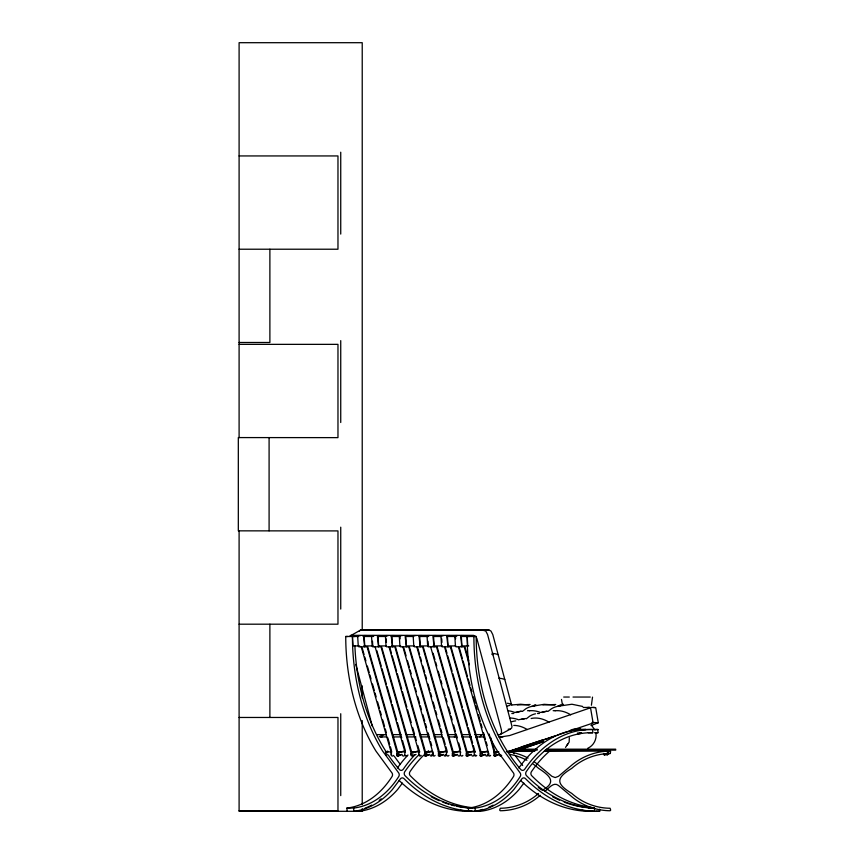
<?xml version="1.0" encoding="UTF-8"?>
<svg xmlns="http://www.w3.org/2000/svg" width="854" height="854" viewBox="0 0 854 854"><rect width="100%" height="100%" fill="white"/><g stroke="black" fill="none" stroke-linecap="round" stroke-linejoin="round"><path stroke-width="1.28" d="M592.761 729.508A130.139 92.018 -90 0 0 524.826 769.102A4.259 3.01 -90 0 1 520.748 769.443A171.505 121.268 -90 0 1 476.19 636.486L473.895 636.486A174.75 123.563 -90 0 0 504.127 751.125L520.235 773.062A2.562 1.804 -90 0 1 520.235 776.478A96.011 67.893 90 0 1 475.102 808.055L475.283 811.289A99.256 70.177 90 0 0 513.862 789.491L521.847 778.848A4.259 3.01 90 0 1 525.52 778.677A174.75 123.563 -90 0 0 594.448 811.3L594.501 808.055A171.505 121.268 -90 0 1 526.438 775.613A2.562 1.804 -90 0 1 526.181 771.77A126.894 89.723 -90 0 1 592.719 732.753L592.761 729.508L576.674 729.508M594.565 732.753L597.917 732.753L597.96 729.508A130.139 92.018 -90 0 0 595.451 729.487M520.673 780.524A174.75 123.563 -90 0 0 587.744 811.3L599.647 811.3L599.689 809.144M608.39 753.516L603.479 753.933L603.693 754.53L607.269 754.851L608.283 754.146L608.165 750.965L606.927 749.833L545.898 749.833M591.395 705.244L592.527 697.11M516.457 712.524L520.908 711.297M542.087 712.524L546.539 711.297M604.184 754.947L604.707 753.826L604.803 755.053M607.269 754.851L607.514 749.983M580.827 732.903L580.336 733.629L578.009 733.842M566.693 745.574L567.867 743.866M402.405 783.107L397.612 789.491A99.256 70.177 90 0 1 359.022 811.289M523.865 783.107L519.072 789.491A99.256 70.177 -90 0 1 480.482 811.289L466.295 811.3A174.75 123.563 90 0 1 399.213 780.524M454.307 736.927L455.716 735.134M479.937 736.927L481.346 735.134M393.438 755.384L393.192 755.705A2.082 1.473 -90 0 1 391.26 755.363A2.082 1.473 -90 0 1 391.249 752.62L361.242 646.82M398.647 755.384L398.391 755.705A2.082 1.473 -90 0 1 396.598 755.555M407.326 755.384L407.07 755.705A2.082 1.473 -90 0 1 405.148 755.363A2.082 1.473 -90 0 1 405.127 752.62L375.119 646.82M421.203 755.384L420.947 755.705A2.082 1.473 -90 0 1 419.026 755.363A2.082 1.473 -90 0 1 419.015 752.62L389.008 646.82M435.081 755.384L434.825 755.705A2.082 1.473 -90 0 1 432.903 755.363A2.082 1.473 -90 0 1 432.893 752.62L402.885 646.82M448.969 755.384L448.713 755.705A2.082 1.473 -90 0 1 446.781 755.363A2.082 1.473 -90 0 1 446.77 752.62L416.763 646.82M454.168 755.384L453.912 755.705A2.082 1.473 -90 0 1 452.118 755.555M462.847 755.384L462.59 755.705A2.082 1.473 -90 0 1 460.669 755.363A2.082 1.473 -90 0 1 460.658 752.62L430.64 646.82M468.045 755.384L467.789 755.705A2.082 1.473 -90 0 1 466.006 755.555M476.724 755.384L476.468 755.705A2.082 1.473 -90 0 1 474.546 755.363A2.082 1.473 -90 0 1 474.536 752.62L444.528 646.82M490.602 755.384L490.356 755.705A2.082 1.473 -90 0 1 488.424 755.363A2.082 1.473 -90 0 1 488.413 752.62L458.406 646.82M501.672 755.384L501.415 755.705A2.082 1.473 -90 0 1 499.633 755.555M565.487 747.41L569.148 742.073L569.33 737.717M522.424 711.403L525.861 708.756A32.142 22.727 90 0 1 533.526 706.151M526.331 718.769L529.768 716.122A32.142 22.727 90 0 1 535.479 713.816M548.054 711.403L551.492 708.756A32.142 22.727 90 0 1 559.156 706.151M545.076 791.199C548.62 788.701 553.435 781.421 558.463 785.477L570.152 795.287A60.933 60.933 0 0 0 610.087 810.745L610.706 810.126L610.098 808.268A58.467 58.467 0 0 1 571.796 793.441C555.773 783.641 555.773 778.154 571.796 768.344A58.467 58.467 0 0 1 610.098 753.516L610.706 751.669L610.087 751.05L543.987 751.371M542.429 790.217C557.011 782.115 549.933 775.784 538.564 768.344A58.467 58.467 0 0 0 532.992 763.956M349.19 636.497L360.858 629.91L481.635 629.878L485.766 631.053L487.591 634.586L511.984 726.402L511.674 728.035L510.19 729.177L500.006 734.621L497.359 734.621M359.374 631.053L360.858 629.91L488.862 629.91L490.965 631.053L492.79 634.586L511.663 705.233M500.006 734.621L501.49 733.479L501.426 729.935L476.756 638.13M387.737 751.072L387.054 751.552L387.855 751.894M500.86 736.927L509.689 735.529L590.53 707.785L593.071 722.751L592.398 723.242L512.229 750.506L506.379 751.787M592.932 707.432L595.74 707.785L598.28 722.751L591.075 725.505M587.808 748.232C593.551 745.745 597.031 739.222 595.889 733.063M603.244 751.371L606.927 749.833L606.938 751.168L603.33 751.499M384.022 734.686L379.315 736.586L382.112 736.927M522.424 748.809L543.635 741.603M398.797 752.726L403.782 751.082M399.01 755.256L401.497 754.434M402.17 754.434L399.053 755.705A2.082 1.473 -90 0 1 397.131 755.363A2.082 1.473 -90 0 1 397.11 752.62L367.103 646.82L358.808 646.82L358.274 646.126L357.666 636.39L358.178 635.6L360.655 635.6M404.871 755.256L404.252 755.705A2.082 1.473 -90 0 1 402.469 755.555M412.674 752.726L417.659 751.082M416.047 754.434L412.93 755.705A2.082 1.473 -90 0 1 411.009 755.363A2.082 1.473 -90 0 1 410.998 752.62L380.991 646.82L372.696 646.82L372.163 646.126L371.543 636.39L372.056 635.6L374.532 635.6M426.552 752.726L431.537 751.082M429.263 754.434L426.146 755.705A2.082 1.473 -90 0 1 424.363 755.555M429.925 754.434L426.808 755.705A2.082 1.473 -90 0 1 424.886 755.363A2.082 1.473 -90 0 1 424.876 752.62L394.868 646.82L386.574 646.82L386.04 646.126L385.432 636.39L385.933 635.6L388.421 635.6M432.636 755.256L432.017 755.705A2.082 1.473 -90 0 1 430.224 755.555M440.109 752.79L445.425 751.082M443.141 754.434L440.034 755.705A2.082 1.473 -90 0 1 438.241 755.555M443.802 754.434L440.696 755.705A2.082 1.473 -90 0 1 438.764 755.363A2.082 1.473 -90 0 1 438.753 752.62L408.746 646.82L400.451 646.82L399.918 646.126L399.309 636.39L399.821 635.6L402.298 635.6M446.514 755.256L445.895 755.705A2.082 1.473 -90 0 1 444.101 755.555M453.997 752.79L459.303 751.082M454.531 755.256L457.029 754.434M457.691 754.434L454.574 755.705A2.082 1.473 -90 0 1 452.652 755.363A2.082 1.473 -90 0 1 452.641 752.62L422.623 646.82L414.339 646.82L413.806 646.126L413.187 636.39L413.699 635.6L416.176 635.6M460.391 755.256L459.772 755.705A2.082 1.473 -90 0 1 457.99 755.555M467.875 752.79L473.18 751.082M468.408 755.256L470.906 754.434M471.568 754.434L468.451 755.705A2.082 1.473 -90 0 1 466.53 755.363A2.082 1.473 -90 0 1 466.519 752.62L436.511 646.82L428.217 646.82L427.683 646.126L427.075 636.39L427.576 635.6L430.064 635.6M474.28 755.256L473.66 755.705A2.082 1.473 -90 0 1 471.867 755.555M481.752 752.79L484.25 751.968M482.083 752.726L487.068 751.082M484.784 754.434L481.677 755.705A2.082 1.473 -90 0 1 479.884 755.555M485.446 754.434L482.339 755.705A2.082 1.473 -90 0 1 480.407 755.363A2.082 1.473 -90 0 1 480.396 752.62L450.389 646.82L442.094 646.82L441.561 646.126L440.952 636.39L441.465 635.6L443.941 635.6M488.157 755.256L487.538 755.705A2.082 1.473 -90 0 1 485.745 755.555M495.64 752.79L498.448 751.904M498.661 754.434L495.555 755.705A2.082 1.473 -90 0 1 493.761 755.555M521.111 747.026L542.301 740.034M499.334 754.434L496.217 755.705A2.082 1.473 -90 0 1 494.295 755.363A2.082 1.473 -90 0 1 494.274 752.62L489.161 734.056M508.055 751.552L554.182 736.329M570.387 730.981L572.874 730.159M531.957 744.496L535.693 743.258M509.518 752.79L514.503 751.146M519.488 749.502L543.176 741.678M521.207 719.335L524.826 718.673M506.988 706.087L510.009 705.34M531.615 706.343L544.137 704.315L554.737 705.041M557.246 706.343L571.924 704.24L582.674 706.45M515.624 751.072L511.589 751.787M515.731 712.161L521.677 711.136M541.361 712.161L547.307 711.136M519.648 719.538L525.594 718.502M606.938 751.168L608.165 750.965M512.112 704.934L520.662 704.24L529.106 705.041M517.321 704.934L530.142 704.507M542.952 704.934L555.773 704.507M572.874 729.273L580.357 728.611L580.827 729.231M573.504 730.106L580.197 729.508M579.375 733.34L581.595 733.148M527.516 710.709L529.704 710.635M553.146 710.709L555.335 710.635M610.098 753.516L607.162 753.623L608.283 754.146M511.813 713.517L513.777 713.474M537.444 713.517L539.408 713.474M508.173 729.199L510.19 729.177M239.099 155.94L337.971 155.94L337.971 249.219L239.099 249.219M239.099 342.486L269.885 342.486L269.885 249.219M239.099 344.354L337.971 344.354L337.971 437.632L238.319 437.579L238.319 530.846L337.971 530.91L337.971 624.189L239.099 624.189M484.805 629.878L488.862 629.91M350.674 635.355L473.479 635.355L475.571 636.497M457.819 635.6L455.342 635.6L454.83 636.39L455.449 646.126L455.972 646.82L464.266 646.82L469.39 664.775M347.119 811.289L346.937 808.055A96.011 67.893 90 0 0 392.071 776.478A2.562 1.804 90 0 0 392.071 773.062L375.973 751.125A174.75 123.563 90 0 1 345.742 636.486L358.733 636.486M363.11 636.486L373.411 636.486M377.788 636.486L386.755 636.486M391.132 636.486L400.473 636.486M413.816 636.486L405.81 636.486L406.408 645.923L414.414 645.923M419.154 636.486L428.494 636.486M441.838 636.486L433.565 636.486L434.163 645.923M447.176 636.486L456.143 636.486M460.519 636.486L476.19 636.486M359.705 645.923L353.033 645.923L352.446 636.486L354.73 636.486M363.708 645.923L373.049 645.923M378.386 645.923L386.392 645.923M391.73 645.923L400.686 645.923M419.752 645.923L428.708 645.923M433.095 645.923L442.436 645.923M447.774 645.923L455.78 645.923M461.117 645.923L468.739 645.923M563.693 697.045L569.308 697.045M573.013 697.045L590.263 697.045M583.143 707.443L589.74 707.443L587.733 707.432M590.904 707.432L594.939 707.443M239.099 717.467L337.971 717.467L337.971 810.745L239.099 810.745M592.206 722.42L598.28 722.751M593.498 729.508L597.96 729.508M570.536 730.159L586.057 729.508A130.139 92.018 90 0 0 557.47 735.113M588.246 732.753L592.719 732.753M377.201 734.621L386.446 734.621M393.043 734.621L400.964 734.621M406.248 734.621L414.169 734.621M419.453 734.621L428.697 734.621M433.981 734.621L441.902 734.621M448.499 734.621L456.431 734.621M461.704 734.621L469.636 734.621M474.909 734.621L484.154 734.621M380.105 736.927L386.713 736.927M393.31 736.927L401.231 736.927M406.515 736.927L415.855 736.927M420.125 736.927L428.964 736.927M434.248 736.927L442.169 736.927M448.766 736.927L456.698 736.927M461.971 736.927L471.387 736.927M475.657 736.927L484.421 736.927M498.832 736.927L502.91 736.927M515.955 749.182L537.23 749.182M546.539 749.182L615.681 749.182L615.681 750.122L545.204 750.122M512.72 749.833L535.277 749.833M513.297 750.122L537.23 750.122M509.753 751.371L534.775 751.371M385.293 751.894L391.89 751.894M397.174 751.894L405.095 751.894M411.703 751.894L419.624 751.894M424.908 751.894L432.829 751.894M438.113 751.894L447.347 751.894M452.631 751.894L460.552 751.894M467.159 751.894L475.08 751.894M480.364 751.894L488.285 751.894M493.569 751.894L498.853 751.894M346.937 808.055L353.641 808.055A96.011 67.893 90 0 0 398.775 776.478A2.562 1.804 90 0 0 398.775 773.062L382.667 751.125A174.75 123.563 -90 0 1 352.446 636.486M467.458 808.055L475.102 808.055M588.918 808.055L594.501 808.055M467.789 645.923L467.191 636.486L469.486 636.486M345.742 636.486L348.026 636.486M559.936 705.041L562.049 705.372M534.305 705.041L536.419 705.372M592.281 722.42L593.071 722.751M591.384 725.153L594.992 730.106M464.245 636.326L463.679 635.6L461.203 635.6L460.69 636.39L461.843 646.82M450.368 636.326L449.802 635.6L447.325 635.6L446.813 636.39L447.955 646.82M436.479 636.326L435.924 635.6L433.448 635.6L432.935 636.39L434.078 646.82M422.602 636.326L422.047 635.6L419.56 635.6L419.058 636.39L420.2 646.82M408.724 636.326L408.159 635.6L405.682 635.6L405.17 636.39L406.323 646.82M394.836 636.326L394.281 635.6L391.805 635.6L391.292 636.39L392.434 646.82M380.959 636.326L380.404 635.6L377.916 635.6L377.415 636.39L378.557 646.82M367.081 636.326L366.515 635.6L364.039 635.6L363.526 636.39L364.679 646.82M464.896 646.82L468.921 660.932M490.879 737.899L494.914 752.011A2.082 1.473 -90 0 1 496.612 752.812M459.399 648.101L462.324 658.359M463.06 660.932L467.448 676.325M468.184 678.887L470.01 685.303M470.746 687.865L471.846 691.719M473.308 696.843L475.134 703.258M475.87 705.831L476.97 709.674M478.432 714.809L480.258 721.224M480.994 723.786L482.094 727.64M483.556 732.764L485.382 739.18M486.118 741.752L487.218 745.595M451.019 646.82L481.026 752.011A2.082 1.473 -90 0 1 482.723 752.812M445.158 646.82L446.984 653.235M447.72 655.797L452.108 671.191M452.844 673.753L457.232 689.146M457.968 691.719L462.356 707.112M463.092 709.674L467.48 725.067M468.216 727.64L472.604 743.033M473.34 745.595L475.166 752.011M437.141 646.82L467.149 752.011A2.082 1.473 -90 0 1 468.846 752.812M433.106 653.235L434.932 659.64M435.668 662.213L436.768 666.056M438.23 671.191L440.056 677.606M440.792 680.168L441.892 684.022M443.354 689.146L445.18 695.562M445.916 698.134L447.016 701.977M448.478 707.112L450.304 713.528M451.04 716.09L452.14 719.943M453.602 725.067L455.428 731.483M456.164 734.056L457.264 737.899M458.726 743.033L460.552 749.449M423.253 646.82L453.271 752.011A2.082 1.473 -90 0 1 454.968 752.812M417.755 648.101L419.592 654.516M420.317 657.078L421.417 660.932M422.879 666.056L424.716 672.472M425.441 675.044L426.541 678.887M428.003 684.022L429.84 690.438M430.565 693L431.665 696.843M433.127 701.977L434.964 708.393M435.689 710.955L436.789 714.809M438.251 719.943L440.088 726.359M440.813 728.921L441.913 732.764M443.375 737.899L445.212 744.314M445.937 746.876L447.037 750.73M409.376 646.82L439.383 752.011A2.082 1.473 -90 0 1 441.091 752.812M403.878 648.101L406.077 655.797M407.539 660.932L409.365 667.337M410.101 669.91L411.201 673.753M412.663 678.887L414.489 685.303M415.225 687.865L416.325 691.719M417.787 696.843L419.613 703.258M420.349 705.831L421.449 709.674M422.911 714.809L424.737 721.224M425.473 723.786L426.573 727.64M428.035 732.764L429.861 739.18M430.597 741.752L431.697 745.595M395.498 646.82L425.505 752.011A2.082 1.473 -90 0 1 427.203 752.812M389.627 646.82L391.463 653.235M392.189 655.797L396.587 671.191M397.313 673.753L401.711 689.146M402.437 691.719L406.835 707.112M407.561 709.674L411.222 722.505M412.685 727.64L414.521 734.056M415.247 736.618L416.346 740.461M417.809 745.595L419.645 752.011M381.61 646.82L411.628 752.011A2.082 1.473 -90 0 1 413.325 752.812M376.849 650.663L381.236 666.056M381.973 668.629L386.36 684.022M387.097 686.584L391.484 701.977M392.221 704.55L396.608 719.943M397.345 722.505L401.732 737.899M402.469 740.461L405.394 750.73M367.732 646.82L397.75 752.011A2.082 1.473 -90 0 1 399.448 752.812M362.235 648.101L364.071 654.516M364.797 657.078L365.896 660.932M367.359 666.056L369.195 672.472M369.921 675.044L371.02 678.887M372.483 684.022L374.319 690.438M375.045 693L376.144 696.843M377.607 701.977L379.443 708.393M380.169 710.955L381.268 714.809M382.731 719.943L384.567 726.359M385.293 728.921L386.392 732.764M387.855 737.899L389.691 744.314M390.417 746.876L391.516 750.73M355.766 664.433L372.237 726.081M563.064 704.07L563.277 705.084M562.551 705.244L561.484 699.426M461.331 636.486L461.929 645.923M455.47 636.486L455.62 638.845M447.453 636.486L448.04 645.923M441.731 638.845L441.956 642.389M428.003 641.205L428.302 645.923M419.688 636.486L420.285 645.923M399.95 636.486L400.099 638.845M391.933 636.486L392.52 645.923M386.211 638.845L386.435 642.389M378.044 636.486L378.642 645.923M372.483 641.205L372.782 645.923M364.167 636.486L364.765 645.923M468.579 811.289L468.398 808.055A96.011 67.893 -90 0 0 513.532 776.478A2.562 1.804 -90 0 0 513.532 773.062L497.423 751.125A174.75 123.563 90 0 1 467.191 636.486M353.641 808.055L353.823 811.289A99.256 70.177 -90 0 0 392.413 789.491L400.398 778.848A4.259 3.01 -90 0 1 404.059 778.677A174.75 123.563 -90 0 0 472.988 811.3M362.224 629.825L362.224 42.7L239.099 42.7L239.099 437.675M362.224 685.869L362.224 697.878M362.224 720.562L362.224 804.628M362.224 808.631L362.224 811.3L239.099 811.3L239.099 530.91M340.735 152.204L340.735 234.081M340.735 340.629L340.735 422.506M340.735 527.174L340.735 609.062M340.735 713.731L340.735 795.608M269.885 624.189L269.885 717.467M269.095 437.579L269.095 530.846M487.463 754.498A1.185 0.833 -90 0 1 487.186 754.957M445.82 754.498A1.185 0.833 -90 0 1 445.34 755.096M431.943 754.498A1.185 0.833 -90 0 1 431.654 754.957M398.53 752.406A2.082 1.473 -90 0 1 398.786 752.812M493.153 805.119A99.256 70.177 -90 0 1 488.712 807.276M482.905 809.4A99.256 70.177 -90 0 1 477.706 810.692M592.943 811.3A174.75 123.563 90 0 1 589.26 811.097M584.36 810.585A174.75 123.563 90 0 1 581.905 810.222M591.683 808.001A171.505 121.268 -90 0 1 564.206 802.13M559.541 800.198A171.505 121.268 -90 0 1 552.655 796.803M541.532 789.875A171.505 121.268 -90 0 1 538.308 787.484M591.758 807.414A171.505 121.268 -90 0 1 531.636 775.613A2.562 1.804 -90 0 1 531.391 771.77A126.894 89.723 -90 0 1 550.061 750.73M599.647 811.3A174.75 123.563 -90 0 1 595.964 811.097M522.68 765.515A171.505 121.268 90 0 1 515.656 756.068M514.161 753.868A171.505 121.268 90 0 1 512.71 751.627M595.451 732.732A126.894 89.723 -90 0 1 597.917 732.753M381.236 798.8A99.256 70.177 -90 0 1 379.176 800.379M371.693 805.119A99.256 70.177 -90 0 1 365 808.183M471.493 811.3A174.75 123.563 90 0 1 467.811 811.097M462.9 810.585A174.75 123.563 90 0 1 460.455 810.222M471.547 808.055A171.505 121.268 90 0 1 457.018 806.315M454.627 805.792A171.505 121.268 90 0 1 451.04 804.874M448.649 804.169A171.505 121.268 90 0 1 442.756 802.13M439.255 800.7A171.505 121.268 90 0 1 431.195 796.803M472.956 807.713A171.505 121.268 -90 0 1 410.176 775.613A2.562 1.804 -90 0 1 409.931 771.77A126.894 89.723 -90 0 1 423.808 755.096M478.197 811.3A174.75 123.563 90 0 1 474.514 811.097M400.419 764.511A171.505 121.268 90 0 1 394.196 756.068M426.658 752.427A126.894 89.723 -90 0 1 428.612 750.73M507.308 703.248A40.64 10.163 -15 0 1 511.439 704.369M492.267 653.374A40.64 10.163 -15 0 1 498.17 654.708M498.896 678.204A40.64 10.163 -15 0 1 504.799 679.538M610.087 751.05A60.933 60.933 0 0 0 570.152 766.508L558.463 776.307L555.185 777.567L551.897 776.307L540.208 766.508A60.933 60.933 0 0 0 534.401 761.928M508.247 751.659A60.933 60.933 0 0 1 528.082 758.085M510.244 754.477A58.467 58.467 0 0 1 526.939 760.274M538.564 793.441A58.467 58.467 0 0 1 500.263 808.268L499.654 810.126L500.273 810.745A60.933 60.933 0 0 0 540.208 795.287M412.856 754.498A1.185 0.833 -90 0 1 411.745 755.043A1.185 0.833 -90 0 1 411.35 753.463A1.185 0.833 -90 0 1 412.471 752.908M426.744 754.498A1.185 0.833 -90 0 1 425.559 754.989A1.185 0.833 -90 0 1 425.313 753.281A1.185 0.833 -90 0 1 426.541 753.079M419.762 755.043A1.185 0.833 -90 0 1 419.431 754.637M440.621 754.498A1.185 0.833 -90 0 1 439.5 755.043A1.185 0.833 -90 0 1 439.116 753.463A1.185 0.833 -90 0 1 440.237 752.908M433.458 754.872A1.185 0.833 -90 0 1 433.373 753.207M454.499 754.498A1.185 0.833 -90 0 1 453.378 755.043A1.185 0.833 -90 0 1 452.994 753.463A1.185 0.833 -90 0 1 454.114 752.908M468.387 754.498A1.185 0.833 -90 0 1 467.266 755.043A1.185 0.833 -90 0 1 466.871 753.463A1.185 0.833 -90 0 1 467.992 752.908M482.264 754.498A1.185 0.833 -90 0 1 481.08 754.989A1.185 0.833 -90 0 1 480.834 753.281A1.185 0.833 -90 0 1 482.062 753.079M475.283 755.043A1.185 0.833 -90 0 1 474.952 754.637M398.978 754.498A1.185 0.833 -90 0 1 397.857 755.043A1.185 0.833 -90 0 1 397.473 753.463A1.185 0.833 -90 0 1 398.594 752.908M391.57 754.36A1.185 0.833 -90 0 1 391.538 753.751M496.142 754.498A1.185 0.833 -90 0 1 495.021 755.043A1.185 0.833 -90 0 1 494.637 753.463A1.185 0.833 -90 0 1 495.758 752.908M488.979 754.872A1.185 0.833 -90 0 1 488.894 753.207M518.869 768.013A130.139 92.018 90 0 1 556.274 735.636M388.25 754.979A171.505 121.268 -90 0 0 399.288 769.443A4.259 3.01 -90 0 0 403.366 769.102A130.139 92.018 -90 0 1 414.724 755.032M386.777 752.758A171.505 121.268 -90 0 1 354.901 645.731M471.728 808.001A171.505 121.268 90 0 1 404.977 775.613A2.562 1.804 -90 0 1 404.732 771.77A126.894 89.723 -90 0 1 419.549 754.189M397.42 768.013A130.139 92.018 90 0 1 408.02 755.032M577.368 733.095A126.894 89.723 90 0 1 581.083 732.807M500.892 755.043A1.185 0.833 -90 0 1 500.561 754.637M387.246 754.498A1.185 0.833 -90 0 1 386.125 755.043A1.185 0.833 -90 0 1 385.741 753.463A1.185 0.833 -90 0 1 386.862 752.908M491.797 654.26A40.64 10.163 -15 0 1 492.971 654.708M508.173 710.774A40.64 27.947 71.2 0 1 514.973 712.524M529.373 710.774A40.64 27.947 71.2 0 1 540.603 712.524M511.802 721.726A32.142 22.727 90 0 1 515.72 720.893M509.849 718.033A40.64 27.947 71.2 0 1 518.88 719.901M555.004 710.774A40.64 27.947 71.2 0 1 570.718 714.809M531.156 718.502A40.64 27.947 71.2 0 1 549.005 722.185M513.766 725.409A40.64 27.947 71.2 0 1 527.281 729.551M535.65 705.34L533.579 705.842L535.65 705.34M561.281 705.34L559.21 705.842L561.281 705.34"/></g></svg>
